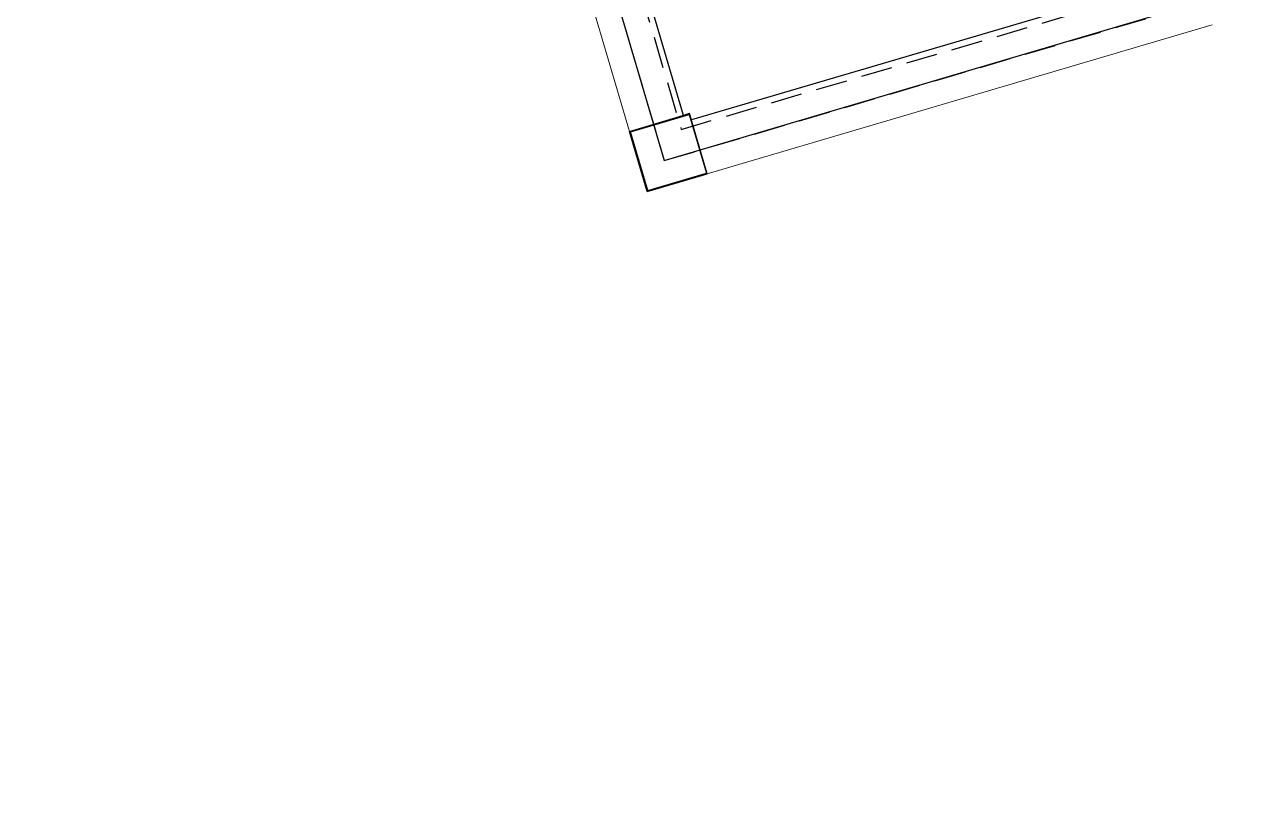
# Model space of a CAD drawing. Header units: millimetres. Extents: x 62878 to 70819, y -67946 to -61850.
# Drawn here: x 63645 to 64632, y -67646 to -67034 of the extents above; entities that cross this region are included whole.
import ezdxf

# ---------------------------------------------------------------- set-up
doc = ezdxf.new("R2010")
doc.units = ezdxf.units.MM
doc.linetypes.add('HIDDEN', pattern=[0.375, 0.25, -0.125])
doc.layers.add('alan hesabı1', color=7, linetype='Continuous', plot=False)
for name, color, linetype, lineweight in [('DOGRAMA', 171, 'Continuous', 0), ('DUVAR-yeni', 3, 'Continuous', 30), ('GOR-1-yeni', 46, 'Continuous', 9)]:
    doc.layers.add(name, color=color, linetype=linetype, lineweight=lineweight)

msp = doc.modelspace()

# ---------------------------------------------------------------- linework, layer by layer
msp.add_lwpolyline([(68896.02, -63031.44), (69030.26, -63071.18), (69185.28, -62547.65), (68893, -62461.11, 1.044368), (68063.2, -62298.73, 0.204375), (63106.96, -62494.78, 0.353953), (62932.94, -62997.83), (63753.18, -65779.6), (64154.95, -67142.15), (65336.72, -66792.62), (65336.7, -66829.11), (65270.54, -66829.07, 0.626789), (65270.2, -67369.07), (65531.84, -67369.23, 0.926242), (66130.09, -67369.61), (66391.73, -67369.77, 0.626743), (66392.07, -66829.77), (66326.15, -66829.73), (66326.17, -66793.24), (67506.16, -67144.13), (68467.02, -63899.09), (68625.2, -63946.04), (68896.02, -63031.42)], format="xyb")
at = {"layer": 'alan hesabı1'}
msp.add_lwpolyline([(63724.95, -65595.46), (64131.54, -65475.35), (64132.29, -65475.76), (64579.09, -66991.11), (64176.6, -67109.71), (64175.13, -67104.7), (64170.39, -67106.1)], close=True, dxfattribs=at)
at = {"layer": 'DOGRAMA', "lineweight": -2}
for p, q in [((64127.17, -67118.84), (64175.13, -67104.7)), ((64127.91, -67119.25), (64174.72, -67105.45)), ((64174.72, -67105.45), (64188.52, -67152.26)), ((64189.27, -67152.66), (64175.13, -67104.7)), ((64141.31, -67166.8), (64127.17, -67118.84)), ((64141.71, -67166.06), (64127.91, -67119.25)), ((64141.31, -67166.8), (64189.27, -67152.66)), ((64141.71, -67166.06), (64188.52, -67152.26))]:
    msp.add_line(p, q, dxfattribs=at)
at = {"layer": 'DUVAR-yeni', "linetype": 'HIDDEN', "ltscale": 100}
for points in [[(63684.78, -65547.6), (64154.95, -67142.15), (65077.08, -66870.42)], [(63945.3, -66360.42), (64168.48, -67117.32), (64603.84, -66989.03)]]:
    msp.add_lwpolyline(points, dxfattribs=at)
at = {"layer": 'GOR-1-yeni'}
for p, q in [((63906.91, -66371.76), (64127.17, -67118.84)), ((64189.27, -67152.66), (64591.7, -67034.02))]:
    msp.add_line(p, q, dxfattribs=at)
for points in [[(63950.09, -66359), (64170.39, -67106.1)], [(64176.6, -67109.71), (64586.49, -66988.93)]]:
    msp.add_lwpolyline(points, dxfattribs=at)

doc.saveas('drawing.dxf')
